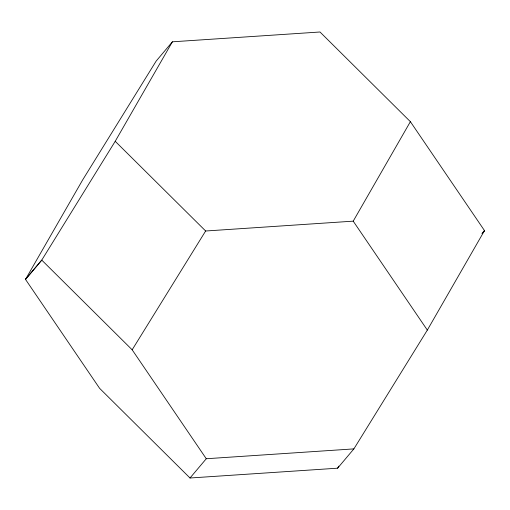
<?xml version="1.0" encoding="UTF-8"?>
<svg xmlns="http://www.w3.org/2000/svg" width="510" height="510" viewBox="0 0 510 510"><rect width="100%" height="100%" fill="white"/><g stroke="black" fill="none" stroke-linecap="round" stroke-linejoin="round"><path stroke-width="0.76" d="M353.883 448.889L206.276 458.739L132.16 349.796L41.775 260.119L25.5 279.391L41.769 260.087L115.215 141.295L172.393 41.807L319.993 31.996L410.384 121.667L484.5 230.609L427.329 330.097L353.883 448.889L337.607 468.193L190.007 478.004L99.616 388.333L25.5 279.391L82.671 179.902L156.136 61.111L172.393 41.807M132.16 349.796L205.632 231.004L353.213 221.155L410.384 121.667M337.607 468.193L338.799 466.121M190.007 478.004L206.276 458.739M482.976 232.42L484.5 230.609L481.956 233.625M115.215 141.295L205.626 230.973M353.213 221.155L427.329 330.097"/></g></svg>
